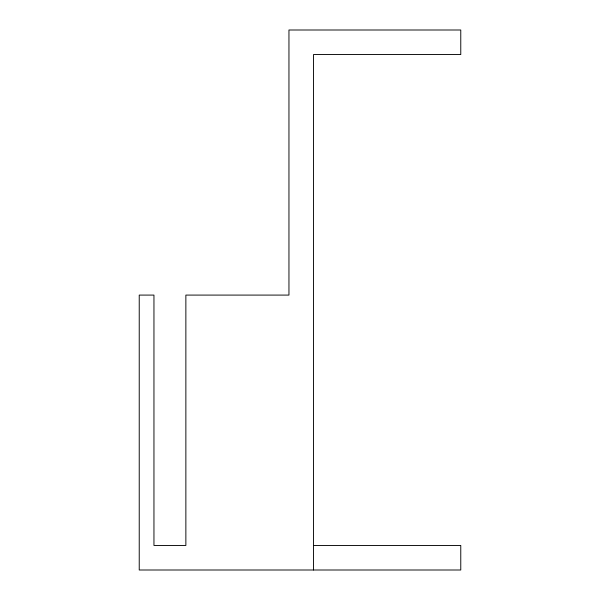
<?xml version="1.0" encoding="UTF-8"?>
<svg xmlns="http://www.w3.org/2000/svg" width="600" height="600" viewBox="0 0 600 600"><rect width="100%" height="100%" fill="white"/><g stroke="black" fill="none" stroke-linecap="round" stroke-linejoin="round"><path stroke-width="0.9" d="M313.5 545.452L460.77 545.452L460.77 570L139.23 570L139.23 295.087L153.953 295.087L153.953 545.452L185.865 545.452L185.865 295.087L288.952 295.087L288.952 30L460.77 30L460.77 54.547L313.5 54.547L313.5 570"/></g></svg>
